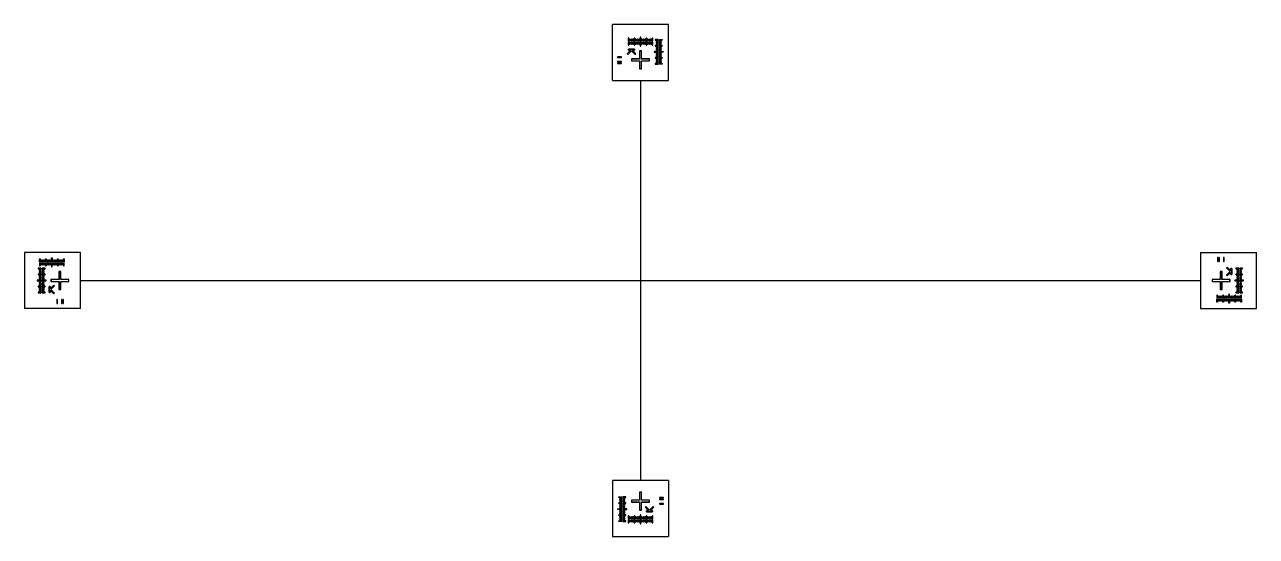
# Model space of a CAD drawing. Extents: x -119394 to 128420, y 74496 to 185496.
# Drawn here: x 97620 to 128420, y 140740 to 153540 of the extents above; entities that cross this region are included whole.
import ezdxf

# ---------------------------------------------------------------- set-up
doc = ezdxf.new("R2010")
doc.units = 13
doc.layers.add('CHROME', color=10, linetype='Continuous')
doc.layers.add('CL - Main', color=150, linetype='Continuous')

msp = doc.modelspace()

# ---------------------------------------------------------------- linework, layer by layer
for p, q in [((112714, 153103), (112714, 153028)), ((112726, 153103), (112714, 153103)), ((112726, 153028), (112726, 153103)), ((112744, 153103), (112744, 153053)), ((112756, 153103), (112744, 153103)), ((112756, 153053), (112756, 153103)), ((112774, 153103), (112774, 153053)), ((112786, 153103), (112774, 153103)), ((112786, 153053), (112786, 153103)), ((112804, 153103), (112804, 153053)), ((112816, 153103), (112804, 153103)), ((112816, 153053), (112816, 153103)), ((112834, 153103), (112834, 153053)), ((112846, 153103), (112834, 153103)), ((112846, 153053), (112846, 153103)), ((112864, 153103), (112864, 153028)), ((112876, 153103), (112864, 153103)), ((112876, 153028), (112876, 153103)), ((112894, 153103), (112894, 153053)), ((112906, 153103), (112894, 153103)), ((112906, 153053), (112906, 153103)), ((112924, 153103), (112924, 153053)), ((112936, 153103), (112924, 153103)), ((112936, 153053), (112936, 153103)), ((112954, 153103), (112954, 153053)), ((112966, 153103), (112954, 153103)), ((112966, 153053), (112966, 153103)), ((112984, 153103), (112984, 153053)), ((112996, 153103), (112984, 153103)), ((112996, 153053), (112996, 153103)), ((113014, 153103), (113014, 153003)), ((113026, 153103), (113014, 153103)), ((113026, 153003), (113026, 153103)), ((113044, 153103), (113044, 153053)), ((113056, 153103), (113044, 153103)), ((113056, 153053), (113056, 153103)), ((113074, 153103), (113074, 153053)), ((113086, 153103), (113074, 153103)), ((113086, 153053), (113086, 153103)), ((113104, 153103), (113104, 153053)), ((113116, 153103), (113104, 153103)), ((113116, 153053), (113116, 153103)), ((113134, 153103), (113134, 153053)), ((113146, 153103), (113134, 153103)), ((113146, 153053), (113146, 153103)), ((113164, 153103), (113164, 153028)), ((113176, 153103), (113164, 153103)), ((113176, 153028), (113176, 153103)), ((113194, 153103), (113194, 153053)), ((113206, 153103), (113194, 153103)), ((113206, 153053), (113206, 153103)), ((113224, 153103), (113224, 153053)), ((113236, 153103), (113224, 153103)), ((113236, 153053), (113236, 153103)), ((113254, 153103), (113254, 153053)), ((113266, 153103), (113254, 153103)), ((113266, 153053), (113266, 153103)), ((113284, 153103), (113284, 153053)), ((113296, 153103), (113284, 153103)), ((113296, 153053), (113296, 153103)), ((113314, 153103), (113314, 153028)), ((113326, 153103), (113314, 153103)), ((113326, 153028), (113326, 153103)), ((113485, 153167), (113560, 153167)), ((113485, 153155), (113485, 153167)), ((113560, 153155), (113485, 153155)), ((113485, 153137), (113535, 153137)), ((113485, 153125), (113485, 153137)), ((113535, 153125), (113485, 153125)), ((113485, 153107), (113535, 153107)), ((113485, 153095), (113485, 153107)), ((113535, 153095), (113485, 153095)), ((113485, 153077), (113535, 153077)), ((113485, 153065), (113485, 153077)), ((113535, 153137), (113535, 153125)), ((113535, 153107), (113535, 153095)), ((113535, 153077), (113535, 153065)), ((113560, 153167), (113560, 153155)), ((112773, 152898), (112688, 152813)), ((112688, 152813), (112706, 152794)), ((112795, 152883), (112706, 152794)), ((112714, 153028), (112726, 153028)), ((112717, 152924), (112717, 152898)), ((112873, 152924), (112717, 152924)), ((112717, 152898), (112773, 152898)), ((112744, 153053), (112756, 153053)), ((112774, 153053), (112786, 153053)), ((112795, 152883), (112883, 152794)), ((112804, 153053), (112816, 153053)), ((112816, 152898), (112873, 152898)), ((112816, 152898), (112901, 152813)), ((112834, 153053), (112846, 153053)), ((112864, 153028), (112876, 153028)), ((112873, 152898), (112873, 152924)), ((112901, 152813), (112883, 152794)), ((112894, 153053), (112906, 153053)), ((112924, 153053), (112936, 153053)), ((112954, 153053), (112966, 153053)), ((112984, 153053), (112996, 153053)), ((112995, 152883), (112995, 152683)), ((113045, 152883), (112995, 152883)), ((113014, 153003), (113026, 153003)), ((113044, 153053), (113056, 153053)), ((113045, 152683), (113045, 152883)), ((113074, 153053), (113086, 153053)), ((113104, 153053), (113116, 153053)), ((113134, 153053), (113146, 153053)), ((113164, 153028), (113176, 153028)), ((113194, 153053), (113206, 153053)), ((113224, 153053), (113236, 153053)), ((113254, 153053), (113266, 153053)), ((113284, 153053), (113296, 153053)), ((113314, 153028), (113326, 153028)), ((113535, 153065), (113485, 153065)), ((113485, 153047), (113535, 153047)), ((113485, 153035), (113485, 153047)), ((113535, 153035), (113485, 153035)), ((113485, 153017), (113560, 153017)), ((113485, 153005), (113485, 153017)), ((113560, 153005), (113485, 153005)), ((113485, 152987), (113535, 152987)), ((113485, 152975), (113485, 152987)), ((113535, 152975), (113485, 152975)), ((113485, 152957), (113535, 152957)), ((113485, 152945), (113485, 152957)), ((113535, 152945), (113485, 152945)), ((113485, 152927), (113535, 152927)), ((113485, 152915), (113485, 152927)), ((113535, 152915), (113485, 152915)), ((113485, 152897), (113535, 152897)), ((113485, 152885), (113485, 152897)), ((113535, 152885), (113485, 152885)), ((113485, 152867), (113585, 152867)), ((113485, 152855), (113485, 152867)), ((113585, 152855), (113485, 152855)), ((113485, 152837), (113535, 152837)), ((113485, 152825), (113485, 152837)), ((113535, 152825), (113485, 152825)), ((113485, 152807), (113535, 152807)), ((113485, 152795), (113485, 152807)), ((113535, 152795), (113485, 152795)), ((113485, 152777), (113535, 152777)), ((113485, 152765), (113485, 152777)), ((113535, 153047), (113535, 153035)), ((113535, 152987), (113535, 152975)), ((113535, 152957), (113535, 152945)), ((113535, 152927), (113535, 152915)), ((113535, 152897), (113535, 152885)), ((113535, 152837), (113535, 152825)), ((113535, 152807), (113535, 152795)), ((113535, 152777), (113535, 152765)), ((113560, 153017), (113560, 153005)), ((113585, 152867), (113585, 152855)), ((112545, 152733), (112445, 152733)), ((112445, 152733), (112445, 152721)), ((112445, 152721), (112545, 152721)), ((112545, 152721), (112545, 152733)), ((112995, 152683), (112795, 152683)), ((112795, 152683), (112795, 152633)), ((112795, 152633), (112995, 152633)), ((112995, 152633), (112995, 152433)), ((113245, 152683), (113045, 152683)), ((113045, 152433), (113045, 152633)), ((113045, 152633), (113245, 152633)), ((113245, 152633), (113245, 152683)), ((113535, 152765), (113485, 152765)), ((113485, 152747), (113535, 152747)), ((113485, 152735), (113485, 152747)), ((113535, 152735), (113485, 152735)), ((113485, 152717), (113560, 152717)), ((113485, 152705), (113485, 152717)), ((113560, 152705), (113485, 152705)), ((113485, 152687), (113535, 152687)), ((113485, 152675), (113485, 152687)), ((113535, 152675), (113485, 152675)), ((113485, 152657), (113535, 152657)), ((113485, 152645), (113485, 152657)), ((113535, 152645), (113485, 152645)), ((113485, 152627), (113535, 152627)), ((113485, 152615), (113485, 152627)), ((113535, 152615), (113485, 152615)), ((113485, 152597), (113535, 152597)), ((113485, 152585), (113485, 152597)), ((113535, 152585), (113485, 152585)), ((113485, 152567), (113560, 152567)), ((113485, 152555), (113485, 152567)), ((113560, 152555), (113485, 152555)), ((113535, 152747), (113535, 152735)), ((113535, 152687), (113535, 152675)), ((113535, 152657), (113535, 152645)), ((113535, 152627), (113535, 152615)), ((113535, 152597), (113535, 152585)), ((113560, 152717), (113560, 152705)), ((113560, 152567), (113560, 152555)), ((112995, 152433), (113045, 152433)), ((113020, 152140), (113020, 142140)), ((97993, 147605), (97993, 147680)), ((97993, 147680), (98005, 147680)), ((98005, 147605), (97993, 147605)), ((98005, 147680), (98005, 147605)), ((98023, 147605), (98023, 147655)), ((98023, 147655), (98035, 147655)), ((98035, 147605), (98023, 147605)), ((98035, 147655), (98035, 147605)), ((98053, 147605), (98053, 147655)), ((98053, 147655), (98065, 147655)), ((98065, 147605), (98053, 147605)), ((98065, 147655), (98065, 147605)), ((98083, 147605), (98083, 147655)), ((98083, 147655), (98095, 147655)), ((98095, 147605), (98083, 147605)), ((98095, 147655), (98095, 147605)), ((98113, 147605), (98113, 147655)), ((98113, 147655), (98125, 147655)), ((98125, 147605), (98113, 147605)), ((98125, 147655), (98125, 147605)), ((98143, 147605), (98143, 147680)), ((98143, 147680), (98155, 147680)), ((98155, 147605), (98143, 147605)), ((98155, 147680), (98155, 147605)), ((98173, 147605), (98173, 147655)), ((98173, 147655), (98185, 147655)), ((98185, 147605), (98173, 147605)), ((98185, 147655), (98185, 147605)), ((98203, 147605), (98203, 147655)), ((98203, 147655), (98215, 147655)), ((98215, 147605), (98203, 147605)), ((98215, 147655), (98215, 147605)), ((98233, 147605), (98233, 147655)), ((98233, 147655), (98245, 147655)), ((98245, 147605), (98233, 147605)), ((98245, 147655), (98245, 147605)), ((98263, 147605), (98263, 147655)), ((98263, 147655), (98275, 147655)), ((98275, 147605), (98263, 147605)), ((98275, 147655), (98275, 147605)), ((98293, 147605), (98293, 147705)), ((98293, 147705), (98305, 147705)), ((98305, 147605), (98293, 147605)), ((98305, 147705), (98305, 147605)), ((98323, 147605), (98323, 147655)), ((98323, 147655), (98335, 147655)), ((98335, 147605), (98323, 147605)), ((98335, 147655), (98335, 147605)), ((98353, 147605), (98353, 147655)), ((98353, 147655), (98365, 147655)), ((98365, 147605), (98353, 147605)), ((98365, 147655), (98365, 147605)), ((98383, 147605), (98383, 147655)), ((98383, 147655), (98395, 147655)), ((98395, 147605), (98383, 147605)), ((98395, 147655), (98395, 147605)), ((98413, 147605), (98413, 147655)), ((98413, 147655), (98425, 147655)), ((98425, 147605), (98413, 147605)), ((98425, 147655), (98425, 147605)), ((98443, 147605), (98443, 147680)), ((98443, 147680), (98455, 147680)), ((98455, 147605), (98443, 147605)), ((98455, 147680), (98455, 147605)), ((98473, 147605), (98473, 147655)), ((98473, 147655), (98485, 147655)), ((98485, 147605), (98473, 147605)), ((98485, 147655), (98485, 147605)), ((98503, 147605), (98503, 147655)), ((98503, 147655), (98515, 147655)), ((98515, 147605), (98503, 147605)), ((98515, 147655), (98515, 147605)), ((98533, 147605), (98533, 147655)), ((98533, 147655), (98545, 147655)), ((98545, 147605), (98533, 147605)), ((98545, 147655), (98545, 147605)), ((98563, 147605), (98563, 147655)), ((98563, 147655), (98575, 147655)), ((98575, 147605), (98563, 147605)), ((98575, 147655), (98575, 147605)), ((98593, 147605), (98593, 147680)), ((98593, 147680), (98605, 147680)), ((98605, 147605), (98593, 147605)), ((98605, 147680), (98605, 147605)), ((127600, 147715), (127600, 147615)), ((127612, 147715), (127600, 147715)), ((127600, 147615), (127612, 147615)), ((127612, 147615), (127612, 147715)), ((98132, 147446), (98057, 147446)), ((98057, 147446), (98057, 147434)), ((98057, 147434), (98132, 147434)), ((98107, 147416), (98057, 147416)), ((98057, 147416), (98057, 147404)), ((98057, 147404), (98107, 147404)), ((98107, 147386), (98057, 147386)), ((98057, 147386), (98057, 147374)), ((98057, 147374), (98107, 147374)), ((98107, 147356), (98057, 147356)), ((98057, 147356), (98057, 147344)), ((98057, 147344), (98107, 147344)), ((98107, 147326), (98057, 147326)), ((98057, 147326), (98057, 147314)), ((98057, 147314), (98107, 147314)), ((98132, 147296), (98057, 147296)), ((98057, 147296), (98057, 147284)), ((98057, 147284), (98132, 147284)), ((98107, 147266), (98057, 147266)), ((98057, 147266), (98057, 147254)), ((98057, 147254), (98107, 147254)), ((98107, 147236), (98057, 147236)), ((98057, 147236), (98057, 147224)), ((98057, 147224), (98107, 147224)), ((98107, 147404), (98107, 147416)), ((98107, 147374), (98107, 147386)), ((98107, 147344), (98107, 147356)), ((98107, 147314), (98107, 147326)), ((98107, 147254), (98107, 147266)), ((98107, 147224), (98107, 147236)), ((98132, 147434), (98132, 147446)), ((98132, 147284), (98132, 147296)), ((98527, 147365), (98477, 147365)), ((98477, 147365), (98477, 147165)), ((98527, 147165), (98527, 147365)), ((127562, 147365), (127512, 147365)), ((127512, 147365), (127512, 147165)), ((127562, 147165), (127562, 147365)), ((127692, 147472), (127674, 147454)), ((127762, 147365), (127674, 147454)), ((127762, 147365), (127674, 147277)), ((127692, 147258), (127674, 147277)), ((127777, 147387), (127692, 147472)), ((127777, 147344), (127692, 147258)), ((127803, 147443), (127777, 147443)), ((127777, 147443), (127777, 147387)), ((127777, 147344), (127777, 147287)), ((127777, 147287), (127803, 147287)), ((127803, 147287), (127803, 147443)), ((127982, 147446), (127907, 147446)), ((127907, 147446), (127907, 147434)), ((127907, 147434), (127982, 147434)), ((127982, 147296), (127907, 147296)), ((127907, 147296), (127907, 147284)), ((127907, 147284), (127982, 147284)), ((127982, 147416), (127932, 147416)), ((127932, 147416), (127932, 147404)), ((127932, 147404), (127982, 147404)), ((127982, 147386), (127932, 147386)), ((127932, 147386), (127932, 147374)), ((127932, 147374), (127982, 147374)), ((127982, 147356), (127932, 147356)), ((127932, 147356), (127932, 147344)), ((127932, 147344), (127982, 147344)), ((127982, 147326), (127932, 147326)), ((127932, 147326), (127932, 147314)), ((127932, 147314), (127982, 147314)), ((127982, 147266), (127932, 147266)), ((127932, 147266), (127932, 147254)), ((127932, 147254), (127982, 147254)), ((127982, 147236), (127932, 147236)), ((127932, 147236), (127932, 147224)), ((127932, 147224), (127982, 147224)), ((127982, 147434), (127982, 147446)), ((127982, 147404), (127982, 147416)), ((127982, 147374), (127982, 147386)), ((127982, 147344), (127982, 147356)), ((127982, 147314), (127982, 147326)), ((127982, 147284), (127982, 147296)), ((127982, 147254), (127982, 147266)), ((127982, 147224), (127982, 147236)), ((98107, 147206), (98057, 147206)), ((98057, 147206), (98057, 147194)), ((98057, 147194), (98107, 147194)), ((98107, 147176), (98057, 147176)), ((98057, 147176), (98057, 147164)), ((98057, 147164), (98107, 147164)), ((98157, 147146), (98057, 147146)), ((98057, 147146), (98057, 147134)), ((98057, 147134), (98157, 147134)), ((98107, 147116), (98057, 147116)), ((98057, 147116), (98057, 147104)), ((98057, 147104), (98107, 147104)), ((98107, 147086), (98057, 147086)), ((98057, 147086), (98057, 147074)), ((98057, 147074), (98107, 147074)), ((98107, 147056), (98057, 147056)), ((98057, 147056), (98057, 147044)), ((98057, 147044), (98107, 147044)), ((98107, 147026), (98057, 147026)), ((98057, 147026), (98057, 147014)), ((98057, 147014), (98107, 147014)), ((98132, 146996), (98057, 146996)), ((98057, 146996), (98057, 146984)), ((98057, 146984), (98132, 146984)), ((98107, 146966), (98057, 146966)), ((98057, 146966), (98057, 146954)), ((98057, 146954), (98107, 146954)), ((98107, 146936), (98057, 146936)), ((98057, 146936), (98057, 146924)), ((98057, 146924), (98107, 146924)), ((98107, 147194), (98107, 147206)), ((98107, 147164), (98107, 147176)), ((98107, 147104), (98107, 147116)), ((98107, 147074), (98107, 147086)), ((98107, 147044), (98107, 147056)), ((98107, 147014), (98107, 147026)), ((98107, 146954), (98107, 146966)), ((98107, 146924), (98107, 146936)), ((98132, 146984), (98132, 146996)), ((98157, 147134), (98157, 147146)), ((98262, 146993), (98236, 146993)), ((98236, 146993), (98236, 146837)), ((98262, 146937), (98347, 147022)), ((98262, 146937), (98262, 146993)), ((98477, 147165), (98277, 147165)), ((98277, 147165), (98277, 147115)), ((98277, 147115), (98477, 147115)), ((98277, 146915), (98366, 147004)), ((98347, 147022), (98366, 147004)), ((98477, 147115), (98477, 146915)), ((98727, 147165), (98527, 147165)), ((98527, 146915), (98527, 147115)), ((98527, 147115), (98727, 147115)), ((98727, 147115), (98727, 147165)), ((99020, 147140), (127020, 147140)), ((127512, 147165), (127312, 147165)), ((127312, 147165), (127312, 147115)), ((127312, 147115), (127512, 147115)), ((127512, 147115), (127512, 146915)), ((127762, 147165), (127562, 147165)), ((127562, 146915), (127562, 147115)), ((127562, 147115), (127762, 147115)), ((127762, 147115), (127762, 147165)), ((127982, 147146), (127882, 147146)), ((127882, 147146), (127882, 147134)), ((127882, 147134), (127982, 147134)), ((127982, 146996), (127907, 146996)), ((127907, 146996), (127907, 146984)), ((127907, 146984), (127982, 146984)), ((127982, 147206), (127932, 147206)), ((127932, 147206), (127932, 147194)), ((127932, 147194), (127982, 147194)), ((127982, 147176), (127932, 147176)), ((127932, 147176), (127932, 147164)), ((127932, 147164), (127982, 147164)), ((127982, 147116), (127932, 147116)), ((127932, 147116), (127932, 147104)), ((127932, 147104), (127982, 147104)), ((127982, 147086), (127932, 147086)), ((127932, 147086), (127932, 147074)), ((127932, 147074), (127982, 147074)), ((127982, 147056), (127932, 147056)), ((127932, 147056), (127932, 147044)), ((127932, 147044), (127982, 147044)), ((127982, 147026), (127932, 147026)), ((127932, 147026), (127932, 147014)), ((127932, 147014), (127982, 147014)), ((127982, 146966), (127932, 146966)), ((127932, 146966), (127932, 146954)), ((127932, 146954), (127982, 146954)), ((127982, 146936), (127932, 146936)), ((127932, 146936), (127932, 146924)), ((127932, 146924), (127982, 146924)), ((127982, 147194), (127982, 147206)), ((127982, 147164), (127982, 147176)), ((127982, 147134), (127982, 147146)), ((127982, 147104), (127982, 147116)), ((127982, 147074), (127982, 147086)), ((127982, 147044), (127982, 147056)), ((127982, 147014), (127982, 147026)), ((127982, 146984), (127982, 146996)), ((127982, 146954), (127982, 146966)), ((127982, 146924), (127982, 146936)), ((98107, 146906), (98057, 146906)), ((98057, 146906), (98057, 146894)), ((98057, 146894), (98107, 146894)), ((98107, 146876), (98057, 146876)), ((98057, 146876), (98057, 146864)), ((98057, 146864), (98107, 146864)), ((98132, 146846), (98057, 146846)), ((98057, 146846), (98057, 146834)), ((98057, 146834), (98132, 146834)), ((98107, 146894), (98107, 146906)), ((98107, 146864), (98107, 146876)), ((98132, 146834), (98132, 146846)), ((98236, 146837), (98262, 146837)), ((98262, 146837), (98262, 146894)), ((98262, 146894), (98347, 146808)), ((98277, 146915), (98366, 146827)), ((98347, 146808), (98366, 146827)), ((98427, 146665), (98427, 146565)), ((98439, 146665), (98427, 146665)), ((98439, 146565), (98439, 146665)), ((98477, 146915), (98527, 146915)), ((127434, 146600), (127434, 146675)), ((127434, 146675), (127446, 146675)), ((127446, 146675), (127446, 146600)), ((127464, 146625), (127464, 146675)), ((127464, 146675), (127476, 146675)), ((127476, 146625), (127464, 146625)), ((127476, 146675), (127476, 146625)), ((127494, 146625), (127494, 146675)), ((127494, 146675), (127506, 146675)), ((127506, 146625), (127494, 146625)), ((127506, 146675), (127506, 146625)), ((127512, 146915), (127562, 146915)), ((127524, 146625), (127524, 146675)), ((127524, 146675), (127536, 146675)), ((127536, 146625), (127524, 146625)), ((127536, 146675), (127536, 146625)), ((127554, 146625), (127554, 146675)), ((127554, 146675), (127566, 146675)), ((127566, 146625), (127554, 146625)), ((127566, 146675), (127566, 146625)), ((127584, 146600), (127584, 146675)), ((127584, 146675), (127596, 146675)), ((127596, 146675), (127596, 146600)), ((127614, 146625), (127614, 146675)), ((127614, 146675), (127626, 146675)), ((127626, 146625), (127614, 146625)), ((127626, 146675), (127626, 146625)), ((127644, 146625), (127644, 146675)), ((127644, 146675), (127656, 146675)), ((127656, 146625), (127644, 146625)), ((127656, 146675), (127656, 146625)), ((127674, 146625), (127674, 146675)), ((127674, 146675), (127686, 146675)), ((127686, 146625), (127674, 146625)), ((127686, 146675), (127686, 146625)), ((127704, 146625), (127704, 146675)), ((127704, 146675), (127716, 146675)), ((127716, 146625), (127704, 146625)), ((127716, 146675), (127716, 146625)), ((127734, 146575), (127734, 146675)), ((127734, 146675), (127746, 146675)), ((127746, 146675), (127746, 146575)), ((127764, 146625), (127764, 146675)), ((127764, 146675), (127776, 146675)), ((127776, 146625), (127764, 146625)), ((127776, 146675), (127776, 146625)), ((127794, 146625), (127794, 146675)), ((127794, 146675), (127806, 146675)), ((127806, 146625), (127794, 146625)), ((127806, 146675), (127806, 146625)), ((127824, 146625), (127824, 146675)), ((127824, 146675), (127836, 146675)), ((127836, 146625), (127824, 146625)), ((127836, 146675), (127836, 146625)), ((127854, 146625), (127854, 146675)), ((127854, 146675), (127866, 146675)), ((127866, 146625), (127854, 146625)), ((127866, 146675), (127866, 146625)), ((127884, 146600), (127884, 146675)), ((127884, 146675), (127896, 146675)), ((127896, 146675), (127896, 146600)), ((127982, 146846), (127907, 146846)), ((127907, 146846), (127907, 146834)), ((127907, 146834), (127982, 146834)), ((127914, 146625), (127914, 146675)), ((127914, 146675), (127926, 146675)), ((127926, 146625), (127914, 146625)), ((127926, 146675), (127926, 146625)), ((127982, 146906), (127932, 146906)), ((127932, 146906), (127932, 146894)), ((127932, 146894), (127982, 146894)), ((127982, 146876), (127932, 146876)), ((127932, 146876), (127932, 146864)), ((127932, 146864), (127982, 146864)), ((127944, 146625), (127944, 146675)), ((127944, 146675), (127956, 146675)), ((127956, 146625), (127944, 146625)), ((127956, 146675), (127956, 146625)), ((127974, 146625), (127974, 146675)), ((127974, 146675), (127986, 146675)), ((127986, 146625), (127974, 146625)), ((127982, 146894), (127982, 146906)), ((127982, 146864), (127982, 146876)), ((127982, 146834), (127982, 146846)), ((127986, 146675), (127986, 146625)), ((128004, 146625), (128004, 146675)), ((128004, 146675), (128016, 146675)), ((128016, 146625), (128004, 146625)), ((128016, 146675), (128016, 146625)), ((128034, 146600), (128034, 146675)), ((128034, 146675), (128046, 146675)), ((128046, 146675), (128046, 146600)), ((98427, 146565), (98439, 146565)), ((127446, 146600), (127434, 146600)), ((127596, 146600), (127584, 146600)), ((127746, 146575), (127734, 146575)), ((127896, 146600), (127884, 146600)), ((128046, 146600), (128034, 146600)), ((112480, 141714), (112480, 141726)), ((112480, 141726), (112555, 141726)), ((112555, 141714), (112480, 141714)), ((112505, 141684), (112505, 141696)), ((112505, 141696), (112555, 141696)), ((112555, 141684), (112505, 141684)), ((112555, 141726), (112555, 141714)), ((112555, 141696), (112555, 141684)), ((113045, 141848), (112995, 141848)), ((112995, 141848), (112995, 141648)), ((113045, 141648), (113045, 141848)), ((112455, 141414), (112455, 141426)), ((112455, 141426), (112555, 141426)), ((112555, 141414), (112455, 141414)), ((112480, 141564), (112480, 141576)), ((112480, 141576), (112555, 141576)), ((112555, 141564), (112480, 141564)), ((112505, 141654), (112505, 141666)), ((112505, 141666), (112555, 141666)), ((112555, 141654), (112505, 141654)), ((112505, 141624), (112505, 141636)), ((112505, 141636), (112555, 141636)), ((112555, 141624), (112505, 141624)), ((112505, 141594), (112505, 141606)), ((112505, 141606), (112555, 141606)), ((112555, 141594), (112505, 141594)), ((112505, 141534), (112505, 141546)), ((112505, 141546), (112555, 141546)), ((112555, 141534), (112505, 141534)), ((112505, 141504), (112505, 141516)), ((112505, 141516), (112555, 141516)), ((112555, 141504), (112505, 141504)), ((112505, 141474), (112505, 141486)), ((112505, 141486), (112555, 141486)), ((112555, 141474), (112505, 141474)), ((112505, 141444), (112505, 141456)), ((112505, 141456), (112555, 141456)), ((112555, 141444), (112505, 141444)), ((112505, 141384), (112505, 141396)), ((112505, 141396), (112555, 141396)), ((112555, 141384), (112505, 141384)), ((112555, 141666), (112555, 141654)), ((112555, 141636), (112555, 141624)), ((112555, 141606), (112555, 141594)), ((112555, 141576), (112555, 141564)), ((112555, 141546), (112555, 141534)), ((112555, 141516), (112555, 141504)), ((112555, 141486), (112555, 141474)), ((112555, 141456), (112555, 141444)), ((112555, 141426), (112555, 141414)), ((112555, 141396), (112555, 141384)), ((112995, 141648), (112795, 141648)), ((112795, 141648), (112795, 141598)), ((112795, 141598), (112995, 141598)), ((112995, 141598), (112995, 141398)), ((112995, 141398), (113045, 141398)), ((113245, 141648), (113045, 141648)), ((113045, 141398), (113045, 141598)), ((113045, 141598), (113245, 141598)), ((113138, 141468), (113156, 141486)), ((113223, 141382), (113138, 141468)), ((113245, 141398), (113156, 141486)), ((113223, 141382), (113167, 141382)), ((113167, 141382), (113167, 141356)), ((113245, 141598), (113245, 141648)), ((113245, 141398), (113333, 141486)), ((113266, 141382), (113351, 141468)), ((113323, 141382), (113266, 141382)), ((113323, 141356), (113323, 141382)), ((113351, 141468), (113333, 141486)), ((113495, 141560), (113495, 141548)), ((113595, 141560), (113495, 141560)), ((113495, 141548), (113595, 141548)), ((113595, 141548), (113595, 141560)), ((112480, 141264), (112480, 141276)), ((112480, 141276), (112555, 141276)), ((112555, 141264), (112480, 141264)), ((112480, 141114), (112480, 141126)), ((112480, 141126), (112555, 141126)), ((112555, 141114), (112480, 141114)), ((112505, 141354), (112505, 141366)), ((112505, 141366), (112555, 141366)), ((112555, 141354), (112505, 141354)), ((112505, 141324), (112505, 141336)), ((112505, 141336), (112555, 141336)), ((112555, 141324), (112505, 141324)), ((112505, 141294), (112505, 141306)), ((112505, 141306), (112555, 141306)), ((112555, 141294), (112505, 141294)), ((112505, 141234), (112505, 141246)), ((112505, 141246), (112555, 141246)), ((112555, 141234), (112505, 141234)), ((112505, 141204), (112505, 141216)), ((112505, 141216), (112555, 141216)), ((112555, 141204), (112505, 141204)), ((112505, 141174), (112505, 141186)), ((112505, 141186), (112555, 141186)), ((112555, 141174), (112505, 141174)), ((112505, 141144), (112505, 141156)), ((112505, 141156), (112555, 141156)), ((112555, 141144), (112505, 141144)), ((112555, 141366), (112555, 141354)), ((112555, 141336), (112555, 141324)), ((112555, 141306), (112555, 141294)), ((112555, 141276), (112555, 141264)), ((112555, 141246), (112555, 141234)), ((112555, 141216), (112555, 141204)), ((112555, 141186), (112555, 141174)), ((112555, 141156), (112555, 141144)), ((112555, 141126), (112555, 141114)), ((112726, 141253), (112714, 141253)), ((112714, 141253), (112714, 141178)), ((112714, 141178), (112726, 141178)), ((112726, 141178), (112726, 141253)), ((112756, 141228), (112744, 141228)), ((112744, 141228), (112744, 141178)), ((112744, 141178), (112756, 141178)), ((112756, 141178), (112756, 141228)), ((112786, 141228), (112774, 141228)), ((112774, 141228), (112774, 141178)), ((112774, 141178), (112786, 141178)), ((112786, 141178), (112786, 141228)), ((112816, 141228), (112804, 141228)), ((112804, 141228), (112804, 141178)), ((112804, 141178), (112816, 141178)), ((112816, 141178), (112816, 141228)), ((112846, 141228), (112834, 141228)), ((112834, 141228), (112834, 141178)), ((112834, 141178), (112846, 141178)), ((112846, 141178), (112846, 141228)), ((112876, 141253), (112864, 141253)), ((112864, 141253), (112864, 141178)), ((112864, 141178), (112876, 141178)), ((112876, 141178), (112876, 141253)), ((112906, 141228), (112894, 141228)), ((112894, 141228), (112894, 141178)), ((112894, 141178), (112906, 141178)), ((112906, 141178), (112906, 141228)), ((112936, 141228), (112924, 141228)), ((112924, 141228), (112924, 141178)), ((112924, 141178), (112936, 141178)), ((112936, 141178), (112936, 141228)), ((112966, 141228), (112954, 141228)), ((112954, 141228), (112954, 141178)), ((112954, 141178), (112966, 141178)), ((112966, 141178), (112966, 141228)), ((112996, 141228), (112984, 141228)), ((112984, 141228), (112984, 141178)), ((112984, 141178), (112996, 141178)), ((112996, 141178), (112996, 141228)), ((113026, 141278), (113014, 141278)), ((113014, 141278), (113014, 141178)), ((113014, 141178), (113026, 141178)), ((113026, 141178), (113026, 141278)), ((113056, 141228), (113044, 141228)), ((113044, 141228), (113044, 141178)), ((113044, 141178), (113056, 141178)), ((113056, 141178), (113056, 141228)), ((113086, 141228), (113074, 141228)), ((113074, 141228), (113074, 141178)), ((113074, 141178), (113086, 141178)), ((113086, 141178), (113086, 141228)), ((113116, 141228), (113104, 141228)), ((113104, 141228), (113104, 141178)), ((113104, 141178), (113116, 141178)), ((113116, 141178), (113116, 141228)), ((113146, 141228), (113134, 141228)), ((113134, 141228), (113134, 141178)), ((113134, 141178), (113146, 141178)), ((113146, 141178), (113146, 141228)), ((113176, 141253), (113164, 141253)), ((113164, 141253), (113164, 141178)), ((113164, 141178), (113176, 141178)), ((113167, 141356), (113323, 141356)), ((113176, 141178), (113176, 141253)), ((113206, 141228), (113194, 141228)), ((113194, 141228), (113194, 141178)), ((113194, 141178), (113206, 141178)), ((113206, 141178), (113206, 141228)), ((113236, 141228), (113224, 141228)), ((113224, 141228), (113224, 141178)), ((113224, 141178), (113236, 141178)), ((113236, 141178), (113236, 141228)), ((113266, 141228), (113254, 141228)), ((113254, 141228), (113254, 141178)), ((113254, 141178), (113266, 141178)), ((113266, 141178), (113266, 141228)), ((113296, 141228), (113284, 141228)), ((113284, 141228), (113284, 141178)), ((113284, 141178), (113296, 141178)), ((113296, 141178), (113296, 141228)), ((113326, 141253), (113314, 141253)), ((113314, 141253), (113314, 141178)), ((113314, 141178), (113326, 141178)), ((113326, 141178), (113326, 141253))]:
    msp.add_line(p, q)
at = {"layer": 'CHROME'}
for p, q in [((112726, 153198), (112714, 153198)), ((112714, 153198), (112714, 153123)), ((112714, 153123), (112726, 153123)), ((112726, 153123), (112726, 153198)), ((112756, 153173), (112744, 153173)), ((112744, 153173), (112744, 153123)), ((112744, 153123), (112756, 153123)), ((112756, 153123), (112756, 153173)), ((112786, 153173), (112774, 153173)), ((112774, 153173), (112774, 153123)), ((112774, 153123), (112786, 153123)), ((112786, 153123), (112786, 153173)), ((112816, 153173), (112804, 153173)), ((112804, 153173), (112804, 153123)), ((112804, 153123), (112816, 153123)), ((112816, 153123), (112816, 153173)), ((112846, 153173), (112834, 153173)), ((112834, 153173), (112834, 153123)), ((112834, 153123), (112846, 153123)), ((112846, 153123), (112846, 153173)), ((112876, 153198), (112864, 153198)), ((112864, 153198), (112864, 153123)), ((112864, 153123), (112876, 153123)), ((112876, 153123), (112876, 153198)), ((112906, 153173), (112894, 153173)), ((112894, 153173), (112894, 153123)), ((112894, 153123), (112906, 153123)), ((112906, 153123), (112906, 153173)), ((112936, 153173), (112924, 153173)), ((112924, 153173), (112924, 153123)), ((112924, 153123), (112936, 153123)), ((112936, 153123), (112936, 153173)), ((112966, 153173), (112954, 153173)), ((112954, 153173), (112954, 153123)), ((112954, 153123), (112966, 153123)), ((112966, 153123), (112966, 153173)), ((112996, 153173), (112984, 153173)), ((112984, 153173), (112984, 153123)), ((112984, 153123), (112996, 153123)), ((112996, 153123), (112996, 153173)), ((113026, 153223), (113014, 153223)), ((113014, 153223), (113014, 153123)), ((113014, 153123), (113026, 153123)), ((113026, 153123), (113026, 153223)), ((113056, 153173), (113044, 153173)), ((113044, 153173), (113044, 153123)), ((113044, 153123), (113056, 153123)), ((113056, 153123), (113056, 153173)), ((113086, 153173), (113074, 153173)), ((113074, 153173), (113074, 153123)), ((113074, 153123), (113086, 153123)), ((113086, 153123), (113086, 153173)), ((113116, 153173), (113104, 153173)), ((113104, 153173), (113104, 153123)), ((113104, 153123), (113116, 153123)), ((113116, 153123), (113116, 153173)), ((113146, 153173), (113134, 153173)), ((113134, 153173), (113134, 153123)), ((113134, 153123), (113146, 153123)), ((113146, 153123), (113146, 153173)), ((113176, 153198), (113164, 153198)), ((113164, 153198), (113164, 153123)), ((113164, 153123), (113176, 153123)), ((113176, 153123), (113176, 153198)), ((113206, 153173), (113194, 153173)), ((113194, 153173), (113194, 153123)), ((113194, 153123), (113206, 153123)), ((113206, 153123), (113206, 153173)), ((113236, 153173), (113224, 153173)), ((113224, 153173), (113224, 153123)), ((113224, 153123), (113236, 153123)), ((113236, 153123), (113236, 153173)), ((113266, 153173), (113254, 153173)), ((113254, 153173), (113254, 153123)), ((113254, 153123), (113266, 153123)), ((113266, 153123), (113266, 153173)), ((113296, 153173), (113284, 153173)), ((113284, 153173), (113284, 153123)), ((113284, 153123), (113296, 153123)), ((113296, 153123), (113296, 153173)), ((113326, 153198), (113314, 153198)), ((113314, 153198), (113314, 153123)), ((113314, 153123), (113326, 153123)), ((113326, 153123), (113326, 153198)), ((113465, 153167), (113390, 153167)), ((113390, 153167), (113390, 153155)), ((113390, 153155), (113465, 153155)), ((113465, 153137), (113415, 153137)), ((113415, 153137), (113415, 153125)), ((113415, 153125), (113465, 153125)), ((113465, 153107), (113415, 153107)), ((113415, 153107), (113415, 153095)), ((113415, 153095), (113465, 153095)), ((113465, 153077), (113415, 153077)), ((113415, 153077), (113415, 153065)), ((113465, 153155), (113465, 153167)), ((113465, 153125), (113465, 153137)), ((113465, 153095), (113465, 153107)), ((113465, 153065), (113465, 153077)), ((112688, 152813), (112773, 152898)), ((112706, 152794), (112688, 152813)), ((112795, 152883), (112706, 152794)), ((112717, 152898), (112717, 152924)), ((112717, 152924), (112873, 152924)), ((112773, 152898), (112717, 152898)), ((112883, 152794), (112795, 152883)), ((112873, 152898), (112816, 152898)), ((112816, 152898), (112901, 152813)), ((112873, 152924), (112873, 152898)), ((112901, 152813), (112883, 152794)), ((112998, 152880), (112998, 152680)), ((113042, 152880), (112998, 152880)), ((113042, 152680), (113042, 152880)), ((113465, 152867), (113365, 152867)), ((113365, 152867), (113365, 152855)), ((113365, 152855), (113465, 152855)), ((113465, 153017), (113390, 153017)), ((113390, 153017), (113390, 153005)), ((113390, 153005), (113465, 153005)), ((113415, 153065), (113465, 153065)), ((113465, 153047), (113415, 153047)), ((113415, 153047), (113415, 153035)), ((113415, 153035), (113465, 153035)), ((113465, 152987), (113415, 152987)), ((113415, 152987), (113415, 152975)), ((113415, 152975), (113465, 152975)), ((113465, 152957), (113415, 152957)), ((113415, 152957), (113415, 152945)), ((113415, 152945), (113465, 152945)), ((113465, 152927), (113415, 152927)), ((113415, 152927), (113415, 152915)), ((113415, 152915), (113465, 152915)), ((113465, 152897), (113415, 152897)), ((113415, 152897), (113415, 152885)), ((113415, 152885), (113465, 152885)), ((113465, 152837), (113415, 152837)), ((113415, 152837), (113415, 152825)), ((113415, 152825), (113465, 152825)), ((113465, 152807), (113415, 152807)), ((113415, 152807), (113415, 152795)), ((113415, 152795), (113465, 152795)), ((113465, 152777), (113415, 152777)), ((113415, 152777), (113415, 152765)), ((113465, 153035), (113465, 153047)), ((113465, 153005), (113465, 153017)), ((113465, 152975), (113465, 152987)), ((113465, 152945), (113465, 152957)), ((113465, 152915), (113465, 152927)), ((113465, 152885), (113465, 152897)), ((113465, 152855), (113465, 152867)), ((113465, 152825), (113465, 152837)), ((113465, 152795), (113465, 152807)), ((113465, 152765), (113465, 152777)), ((112545, 152621), (112445, 152621)), ((112445, 152621), (112445, 152609)), ((112445, 152609), (112545, 152609)), ((112545, 152584), (112445, 152584)), ((112445, 152584), (112445, 152572)), ((112445, 152572), (112545, 152572)), ((112545, 152609), (112545, 152621)), ((112545, 152572), (112545, 152584)), ((112998, 152680), (112798, 152680)), ((112798, 152680), (112798, 152636)), ((112798, 152636), (112998, 152636)), ((112998, 152636), (112998, 152436)), ((113242, 152680), (113042, 152680)), ((113042, 152436), (113042, 152636)), ((113042, 152636), (113242, 152636)), ((113242, 152636), (113242, 152680)), ((113465, 152717), (113390, 152717)), ((113390, 152717), (113390, 152705)), ((113390, 152705), (113465, 152705)), ((113465, 152567), (113390, 152567)), ((113390, 152567), (113390, 152555)), ((113390, 152555), (113465, 152555)), ((113415, 152765), (113465, 152765)), ((113465, 152747), (113415, 152747)), ((113415, 152747), (113415, 152735)), ((113415, 152735), (113465, 152735)), ((113465, 152687), (113415, 152687)), ((113415, 152687), (113415, 152675)), ((113415, 152675), (113465, 152675)), ((113465, 152657), (113415, 152657)), ((113415, 152657), (113415, 152645)), ((113415, 152645), (113465, 152645)), ((113465, 152627), (113415, 152627)), ((113415, 152627), (113415, 152615)), ((113415, 152615), (113465, 152615)), ((113465, 152597), (113415, 152597)), ((113415, 152597), (113415, 152585)), ((113415, 152585), (113465, 152585)), ((113465, 152735), (113465, 152747)), ((113465, 152705), (113465, 152717)), ((113465, 152675), (113465, 152687)), ((113465, 152645), (113465, 152657)), ((113465, 152615), (113465, 152627)), ((113465, 152585), (113465, 152597)), ((113465, 152555), (113465, 152567)), ((112998, 152436), (113042, 152436)), ((97993, 147585), (97993, 147510)), ((98005, 147585), (97993, 147585)), ((98005, 147510), (98005, 147585)), ((98023, 147585), (98023, 147535)), ((98035, 147585), (98023, 147585)), ((98023, 147535), (98035, 147535)), ((98035, 147535), (98035, 147585)), ((98053, 147585), (98053, 147535)), ((98065, 147585), (98053, 147585)), ((98053, 147535), (98065, 147535)), ((98065, 147535), (98065, 147585)), ((98083, 147585), (98083, 147535)), ((98095, 147585), (98083, 147585)), ((98083, 147535), (98095, 147535)), ((98095, 147535), (98095, 147585)), ((98113, 147585), (98113, 147535)), ((98125, 147585), (98113, 147585)), ((98113, 147535), (98125, 147535)), ((98125, 147535), (98125, 147585)), ((98143, 147585), (98143, 147510)), ((98155, 147585), (98143, 147585)), ((98155, 147510), (98155, 147585)), ((98173, 147585), (98173, 147535)), ((98185, 147585), (98173, 147585)), ((98173, 147535), (98185, 147535)), ((98185, 147535), (98185, 147585)), ((98203, 147585), (98203, 147535)), ((98215, 147585), (98203, 147585)), ((98203, 147535), (98215, 147535)), ((98215, 147535), (98215, 147585)), ((98233, 147585), (98233, 147535)), ((98245, 147585), (98233, 147585)), ((98233, 147535), (98245, 147535)), ((98245, 147535), (98245, 147585)), ((98263, 147585), (98263, 147535)), ((98275, 147585), (98263, 147585)), ((98263, 147535), (98275, 147535)), ((98275, 147535), (98275, 147585)), ((98293, 147585), (98293, 147485)), ((98305, 147585), (98293, 147585)), ((98305, 147485), (98305, 147585)), ((98323, 147585), (98323, 147535)), ((98335, 147585), (98323, 147585)), ((98323, 147535), (98335, 147535)), ((98335, 147535), (98335, 147585)), ((98353, 147585), (98353, 147535)), ((98365, 147585), (98353, 147585)), ((98353, 147535), (98365, 147535)), ((98365, 147535), (98365, 147585)), ((98383, 147585), (98383, 147535)), ((98395, 147585), (98383, 147585)), ((98383, 147535), (98395, 147535)), ((98395, 147535), (98395, 147585)), ((98413, 147585), (98413, 147535)), ((98425, 147585), (98413, 147585)), ((98413, 147535), (98425, 147535)), ((98425, 147535), (98425, 147585)), ((98443, 147585), (98443, 147510)), ((98455, 147585), (98443, 147585)), ((98455, 147510), (98455, 147585)), ((98473, 147585), (98473, 147535)), ((98485, 147585), (98473, 147585)), ((98473, 147535), (98485, 147535)), ((98485, 147535), (98485, 147585)), ((98503, 147585), (98503, 147535)), ((98515, 147585), (98503, 147585)), ((98503, 147535), (98515, 147535)), ((98515, 147535), (98515, 147585)), ((98533, 147585), (98533, 147535)), ((98545, 147585), (98533, 147585)), ((98533, 147535), (98545, 147535)), ((98545, 147535), (98545, 147585)), ((98563, 147585), (98563, 147535)), ((98575, 147585), (98563, 147585)), ((98563, 147535), (98575, 147535)), ((98575, 147535), (98575, 147585)), ((98593, 147585), (98593, 147510)), ((98605, 147585), (98593, 147585)), ((98605, 147510), (98605, 147585)), ((127463, 147715), (127451, 147715)), ((127451, 147715), (127451, 147615)), ((127451, 147615), (127463, 147615)), ((127463, 147615), (127463, 147715)), ((127500, 147715), (127488, 147715)), ((127488, 147715), (127488, 147615)), ((127488, 147615), (127500, 147615)), ((127500, 147615), (127500, 147715)), ((98037, 147446), (97962, 147446)), ((97962, 147446), (97962, 147434)), ((97962, 147434), (98037, 147434)), ((98037, 147296), (97962, 147296)), ((97962, 147296), (97962, 147284)), ((97962, 147284), (98037, 147284)), ((98037, 147416), (97987, 147416)), ((97987, 147416), (97987, 147404)), ((97987, 147404), (98037, 147404)), ((98037, 147386), (97987, 147386)), ((97987, 147386), (97987, 147374)), ((97987, 147374), (98037, 147374)), ((98037, 147356), (97987, 147356)), ((97987, 147356), (97987, 147344)), ((97987, 147344), (98037, 147344)), ((98037, 147326), (97987, 147326)), ((97987, 147326), (97987, 147314)), ((97987, 147314), (98037, 147314)), ((98037, 147266), (97987, 147266)), ((97987, 147266), (97987, 147254)), ((97987, 147254), (98037, 147254)), ((98037, 147236), (97987, 147236)), ((97987, 147236), (97987, 147224)), ((97987, 147224), (98037, 147224)), ((97993, 147510), (98005, 147510)), ((98037, 147434), (98037, 147446)), ((98037, 147404), (98037, 147416)), ((98037, 147374), (98037, 147386)), ((98037, 147344), (98037, 147356)), ((98037, 147314), (98037, 147326)), ((98037, 147284), (98037, 147296)), ((98037, 147254), (98037, 147266)), ((98037, 147224), (98037, 147236)), ((98143, 147510), (98155, 147510)), ((98293, 147485), (98305, 147485)), ((98443, 147510), (98455, 147510)), ((98524, 147362), (98480, 147362)), ((98480, 147362), (98480, 147162)), ((98524, 147162), (98524, 147362)), ((98593, 147510), (98605, 147510)), ((127559, 147362), (127515, 147362)), ((127515, 147362), (127515, 147162)), ((127559, 147162), (127559, 147362)), ((127674, 147454), (127692, 147472)), ((127762, 147365), (127674, 147454)), ((127674, 147277), (127762, 147365)), ((127692, 147258), (127674, 147277)), ((127692, 147472), (127777, 147387)), ((127777, 147344), (127692, 147258)), ((127777, 147387), (127777, 147443)), ((127777, 147443), (127803, 147443)), ((127777, 147287), (127777, 147344)), ((127803, 147287), (127777, 147287)), ((127803, 147443), (127803, 147287)), ((128077, 147446), (128002, 147446)), ((128002, 147446), (128002, 147434)), ((128002, 147434), (128077, 147434)), ((128052, 147416), (128002, 147416)), ((128002, 147416), (128002, 147404)), ((128002, 147404), (128052, 147404)), ((128052, 147386), (128002, 147386)), ((128002, 147386), (128002, 147374)), ((128002, 147374), (128052, 147374)), ((128052, 147356), (128002, 147356)), ((128002, 147356), (128002, 147344)), ((128002, 147344), (128052, 147344)), ((128052, 147326), (128002, 147326)), ((128002, 147326), (128002, 147314)), ((128002, 147314), (128052, 147314)), ((128077, 147296), (128002, 147296)), ((128002, 147296), (128002, 147284)), ((128002, 147284), (128077, 147284)), ((128052, 147266), (128002, 147266)), ((128002, 147266), (128002, 147254)), ((128002, 147254), (128052, 147254)), ((128052, 147236), (128002, 147236)), ((128002, 147236), (128002, 147224)), ((128002, 147224), (128052, 147224)), ((128052, 147404), (128052, 147416)), ((128052, 147374), (128052, 147386)), ((128052, 147344), (128052, 147356)), ((128052, 147314), (128052, 147326)), ((128052, 147254), (128052, 147266)), ((128052, 147224), (128052, 147236)), ((128077, 147434), (128077, 147446)), ((128077, 147284), (128077, 147296)), ((98037, 147146), (97937, 147146)), ((97937, 147146), (97937, 147134)), ((97937, 147134), (98037, 147134)), ((98037, 146996), (97962, 146996)), ((97962, 146996), (97962, 146984)), ((97962, 146984), (98037, 146984)), ((98037, 147206), (97987, 147206)), ((97987, 147206), (97987, 147194)), ((97987, 147194), (98037, 147194)), ((98037, 147176), (97987, 147176)), ((97987, 147176), (97987, 147164)), ((97987, 147164), (98037, 147164)), ((98037, 147116), (97987, 147116)), ((97987, 147116), (97987, 147104)), ((97987, 147104), (98037, 147104)), ((98037, 147086), (97987, 147086)), ((97987, 147086), (97987, 147074)), ((97987, 147074), (98037, 147074)), ((98037, 147056), (97987, 147056)), ((97987, 147056), (97987, 147044)), ((97987, 147044), (98037, 147044)), ((98037, 147026), (97987, 147026)), ((97987, 147026), (97987, 147014)), ((97987, 147014), (98037, 147014)), ((98037, 146966), (97987, 146966)), ((97987, 146966), (97987, 146954)), ((97987, 146954), (98037, 146954)), ((98037, 146936), (97987, 146936)), ((97987, 146936), (97987, 146924)), ((97987, 146924), (98037, 146924)), ((98037, 147194), (98037, 147206)), ((98037, 147164), (98037, 147176)), ((98037, 147134), (98037, 147146)), ((98037, 147104), (98037, 147116)), ((98037, 147074), (98037, 147086)), ((98037, 147044), (98037, 147056)), ((98037, 147014), (98037, 147026)), ((98037, 146984), (98037, 146996)), ((98037, 146954), (98037, 146966)), ((98037, 146924), (98037, 146936)), ((98236, 146837), (98236, 146993)), ((98236, 146993), (98262, 146993)), ((98262, 146937), (98347, 147022)), ((98262, 146993), (98262, 146937)), ((98366, 147004), (98277, 146915)), ((98480, 147162), (98280, 147162)), ((98280, 147162), (98280, 147118)), ((98280, 147118), (98480, 147118)), ((98347, 147022), (98366, 147004)), ((98480, 147118), (98480, 146918)), ((98480, 146918), (98524, 146918)), ((98724, 147162), (98524, 147162)), ((98524, 146918), (98524, 147118)), ((98524, 147118), (98724, 147118)), ((98724, 147118), (98724, 147162)), ((127515, 147162), (127315, 147162)), ((127315, 147162), (127315, 147118)), ((127315, 147118), (127515, 147118)), ((127515, 147118), (127515, 146918)), ((127515, 146918), (127559, 146918)), ((127759, 147162), (127559, 147162)), ((127559, 146918), (127559, 147118)), ((127559, 147118), (127759, 147118)), ((127759, 147118), (127759, 147162)), ((128052, 147206), (128002, 147206)), ((128002, 147206), (128002, 147194)), ((128002, 147194), (128052, 147194)), ((128052, 147176), (128002, 147176)), ((128002, 147176), (128002, 147164)), ((128002, 147164), (128052, 147164)), ((128102, 147146), (128002, 147146)), ((128002, 147146), (128002, 147134)), ((128002, 147134), (128102, 147134)), ((128052, 147116), (128002, 147116)), ((128002, 147116), (128002, 147104)), ((128002, 147104), (128052, 147104)), ((128052, 147086), (128002, 147086)), ((128002, 147086), (128002, 147074)), ((128002, 147074), (128052, 147074)), ((128052, 147056), (128002, 147056)), ((128002, 147056), (128002, 147044)), ((128002, 147044), (128052, 147044)), ((128052, 147026), (128002, 147026)), ((128002, 147026), (128002, 147014)), ((128002, 147014), (128052, 147014)), ((128077, 146996), (128002, 146996)), ((128002, 146996), (128002, 146984)), ((128002, 146984), (128077, 146984)), ((128052, 146966), (128002, 146966)), ((128002, 146966), (128002, 146954)), ((128002, 146954), (128052, 146954)), ((128052, 146936), (128002, 146936)), ((128002, 146936), (128002, 146924)), ((128002, 146924), (128052, 146924)), ((128052, 147194), (128052, 147206)), ((128052, 147164), (128052, 147176)), ((128052, 147104), (128052, 147116)), ((128052, 147074), (128052, 147086)), ((128052, 147044), (128052, 147056)), ((128052, 147014), (128052, 147026)), ((128052, 146954), (128052, 146966)), ((128052, 146924), (128052, 146936)), ((128077, 146984), (128077, 146996)), ((128102, 147134), (128102, 147146)), ((98037, 146846), (97962, 146846)), ((97962, 146846), (97962, 146834)), ((97962, 146834), (98037, 146834)), ((98037, 146906), (97987, 146906)), ((97987, 146906), (97987, 146894)), ((97987, 146894), (98037, 146894)), ((98037, 146876), (97987, 146876)), ((97987, 146876), (97987, 146864)), ((97987, 146864), (98037, 146864)), ((98037, 146894), (98037, 146906)), ((98037, 146864), (98037, 146876)), ((98037, 146834), (98037, 146846)), ((98262, 146837), (98236, 146837)), ((98347, 146808), (98262, 146894)), ((98262, 146894), (98262, 146837)), ((98277, 146915), (98366, 146827)), ((98366, 146827), (98347, 146808)), ((98539, 146665), (98539, 146565)), ((98551, 146665), (98539, 146665)), ((98551, 146565), (98551, 146665)), ((98588, 146665), (98576, 146665)), ((98576, 146665), (98576, 146565)), ((98588, 146565), (98588, 146665)), ((127446, 146770), (127434, 146770)), ((127434, 146770), (127434, 146695)), ((127434, 146695), (127446, 146695)), ((127446, 146695), (127446, 146770)), ((127476, 146745), (127464, 146745)), ((127464, 146745), (127464, 146695)), ((127464, 146695), (127476, 146695)), ((127476, 146695), (127476, 146745)), ((127506, 146745), (127494, 146745)), ((127494, 146745), (127494, 146695)), ((127494, 146695), (127506, 146695)), ((127506, 146695), (127506, 146745)), ((127536, 146745), (127524, 146745)), ((127524, 146745), (127524, 146695)), ((127524, 146695), (127536, 146695)), ((127536, 146695), (127536, 146745)), ((127566, 146745), (127554, 146745)), ((127554, 146745), (127554, 146695)), ((127554, 146695), (127566, 146695)), ((127566, 146695), (127566, 146745)), ((127596, 146770), (127584, 146770)), ((127584, 146770), (127584, 146695)), ((127584, 146695), (127596, 146695)), ((127596, 146695), (127596, 146770)), ((127626, 146745), (127614, 146745)), ((127614, 146745), (127614, 146695)), ((127614, 146695), (127626, 146695)), ((127626, 146695), (127626, 146745)), ((127656, 146745), (127644, 146745)), ((127644, 146745), (127644, 146695)), ((127644, 146695), (127656, 146695)), ((127656, 146695), (127656, 146745)), ((127686, 146745), (127674, 146745)), ((127674, 146745), (127674, 146695)), ((127674, 146695), (127686, 146695)), ((127686, 146695), (127686, 146745)), ((127716, 146745), (127704, 146745)), ((127704, 146745), (127704, 146695)), ((127704, 146695), (127716, 146695)), ((127716, 146695), (127716, 146745)), ((127746, 146795), (127734, 146795)), ((127734, 146795), (127734, 146695)), ((127734, 146695), (127746, 146695)), ((127746, 146695), (127746, 146795)), ((127776, 146745), (127764, 146745)), ((127764, 146745), (127764, 146695)), ((127764, 146695), (127776, 146695)), ((127776, 146695), (127776, 146745)), ((127806, 146745), (127794, 146745)), ((127794, 146745), (127794, 146695)), ((127794, 146695), (127806, 146695)), ((127806, 146695), (127806, 146745)), ((127836, 146745), (127824, 146745)), ((127824, 146745), (127824, 146695)), ((127824, 146695), (127836, 146695)), ((127836, 146695), (127836, 146745)), ((127866, 146745), (127854, 146745)), ((127854, 146745), (127854, 146695)), ((127854, 146695), (127866, 146695)), ((127866, 146695), (127866, 146745)), ((127896, 146770), (127884, 146770)), ((127884, 146770), (127884, 146695)), ((127884, 146695), (127896, 146695)), ((127896, 146695), (127896, 146770)), ((127926, 146745), (127914, 146745)), ((127914, 146745), (127914, 146695)), ((127914, 146695), (127926, 146695)), ((127926, 146695), (127926, 146745)), ((127956, 146745), (127944, 146745)), ((127944, 146745), (127944, 146695)), ((127944, 146695), (127956, 146695)), ((127956, 146695), (127956, 146745)), ((127986, 146745), (127974, 146745)), ((127974, 146745), (127974, 146695)), ((127974, 146695), (127986, 146695)), ((127986, 146695), (127986, 146745)), ((128052, 146906), (128002, 146906)), ((128002, 146906), (128002, 146894)), ((128002, 146894), (128052, 146894)), ((128052, 146876), (128002, 146876)), ((128002, 146876), (128002, 146864)), ((128002, 146864), (128052, 146864)), ((128077, 146846), (128002, 146846)), ((128002, 146846), (128002, 146834)), ((128002, 146834), (128077, 146834)), ((128016, 146745), (128004, 146745)), ((128004, 146745), (128004, 146695)), ((128004, 146695), (128016, 146695)), ((128016, 146695), (128016, 146745)), ((128046, 146770), (128034, 146770)), ((128034, 146770), (128034, 146695)), ((128034, 146695), (128046, 146695)), ((128046, 146695), (128046, 146770)), ((128052, 146894), (128052, 146906)), ((128052, 146864), (128052, 146876)), ((128077, 146834), (128077, 146846)), ((98539, 146565), (98551, 146565)), ((98576, 146565), (98588, 146565)), ((112650, 141726), (112575, 141726)), ((112575, 141726), (112575, 141714)), ((112575, 141714), (112650, 141714)), ((112625, 141696), (112575, 141696)), ((112575, 141696), (112575, 141684)), ((112575, 141684), (112625, 141684)), ((112625, 141684), (112625, 141696)), ((112650, 141714), (112650, 141726)), ((113042, 141845), (112998, 141845)), ((112998, 141845), (112998, 141645)), ((113042, 141645), (113042, 141845)), ((113495, 141709), (113495, 141697)), ((113595, 141709), (113495, 141709)), ((113495, 141697), (113595, 141697)), ((113595, 141697), (113595, 141709)), ((112625, 141666), (112575, 141666)), ((112575, 141666), (112575, 141654)), ((112575, 141654), (112625, 141654)), ((112625, 141636), (112575, 141636)), ((112575, 141636), (112575, 141624)), ((112575, 141624), (112625, 141624)), ((112625, 141606), (112575, 141606)), ((112575, 141606), (112575, 141594)), ((112575, 141594), (112625, 141594)), ((112650, 141576), (112575, 141576)), ((112575, 141576), (112575, 141564)), ((112575, 141564), (112650, 141564)), ((112625, 141546), (112575, 141546)), ((112575, 141546), (112575, 141534)), ((112575, 141534), (112625, 141534)), ((112625, 141516), (112575, 141516)), ((112575, 141516), (112575, 141504)), ((112575, 141504), (112625, 141504)), ((112625, 141486), (112575, 141486)), ((112575, 141486), (112575, 141474)), ((112575, 141474), (112625, 141474)), ((112625, 141456), (112575, 141456)), ((112575, 141456), (112575, 141444)), ((112575, 141444), (112625, 141444)), ((112675, 141426), (112575, 141426)), ((112575, 141426), (112575, 141414)), ((112575, 141414), (112675, 141414)), ((112625, 141396), (112575, 141396)), ((112575, 141396), (112575, 141384)), ((112575, 141384), (112625, 141384)), ((112625, 141654), (112625, 141666)), ((112625, 141624), (112625, 141636)), ((112625, 141594), (112625, 141606)), ((112625, 141534), (112625, 141546)), ((112625, 141504), (112625, 141516)), ((112625, 141474), (112625, 141486)), ((112625, 141444), (112625, 141456)), ((112625, 141384), (112625, 141396)), ((112650, 141564), (112650, 141576)), ((112675, 141414), (112675, 141426)), ((112998, 141645), (112798, 141645)), ((112798, 141645), (112798, 141601)), ((112798, 141601), (112998, 141601)), ((112998, 141601), (112998, 141401)), ((112998, 141401), (113042, 141401)), ((113242, 141645), (113042, 141645)), ((113042, 141401), (113042, 141601)), ((113042, 141601), (113242, 141601)), ((113138, 141468), (113156, 141486)), ((113223, 141382), (113138, 141468)), ((113156, 141486), (113245, 141398)), ((113167, 141356), (113167, 141382)), ((113167, 141382), (113223, 141382)), ((113242, 141601), (113242, 141645)), ((113245, 141398), (113333, 141486)), ((113351, 141468), (113266, 141382)), ((113266, 141382), (113323, 141382)), ((113323, 141382), (113323, 141356)), ((113333, 141486), (113351, 141468)), ((113595, 141672), (113495, 141672)), ((113495, 141672), (113495, 141660)), ((113495, 141660), (113595, 141660)), ((113595, 141660), (113595, 141672)), ((112625, 141366), (112575, 141366)), ((112575, 141366), (112575, 141354)), ((112575, 141354), (112625, 141354)), ((112625, 141336), (112575, 141336)), ((112575, 141336), (112575, 141324)), ((112575, 141324), (112625, 141324)), ((112625, 141306), (112575, 141306)), ((112575, 141306), (112575, 141294)), ((112575, 141294), (112625, 141294)), ((112650, 141276), (112575, 141276)), ((112575, 141276), (112575, 141264)), ((112575, 141264), (112650, 141264)), ((112625, 141246), (112575, 141246)), ((112575, 141246), (112575, 141234)), ((112575, 141234), (112625, 141234)), ((112625, 141216), (112575, 141216)), ((112575, 141216), (112575, 141204)), ((112575, 141204), (112625, 141204)), ((112625, 141186), (112575, 141186)), ((112575, 141186), (112575, 141174)), ((112575, 141174), (112625, 141174)), ((112625, 141156), (112575, 141156)), ((112575, 141156), (112575, 141144)), ((112575, 141144), (112625, 141144)), ((112650, 141126), (112575, 141126)), ((112575, 141126), (112575, 141114)), ((112575, 141114), (112650, 141114)), ((112625, 141354), (112625, 141366)), ((112625, 141324), (112625, 141336)), ((112625, 141294), (112625, 141306)), ((112625, 141234), (112625, 141246)), ((112625, 141204), (112625, 141216)), ((112625, 141174), (112625, 141186)), ((112625, 141144), (112625, 141156)), ((112650, 141264), (112650, 141276)), ((112650, 141114), (112650, 141126)), ((112714, 141158), (112714, 141083)), ((112726, 141158), (112714, 141158)), ((112714, 141083), (112726, 141083)), ((112726, 141083), (112726, 141158)), ((112744, 141158), (112744, 141108)), ((112756, 141158), (112744, 141158)), ((112744, 141108), (112756, 141108)), ((112756, 141108), (112756, 141158)), ((112774, 141158), (112774, 141108)), ((112786, 141158), (112774, 141158)), ((112774, 141108), (112786, 141108)), ((112786, 141108), (112786, 141158)), ((112804, 141158), (112804, 141108)), ((112816, 141158), (112804, 141158)), ((112804, 141108), (112816, 141108)), ((112816, 141108), (112816, 141158)), ((112834, 141158), (112834, 141108)), ((112846, 141158), (112834, 141158)), ((112834, 141108), (112846, 141108)), ((112846, 141108), (112846, 141158)), ((112864, 141158), (112864, 141083)), ((112876, 141158), (112864, 141158)), ((112864, 141083), (112876, 141083)), ((112876, 141083), (112876, 141158)), ((112894, 141158), (112894, 141108)), ((112906, 141158), (112894, 141158)), ((112894, 141108), (112906, 141108)), ((112906, 141108), (112906, 141158)), ((112924, 141158), (112924, 141108)), ((112936, 141158), (112924, 141158)), ((112924, 141108), (112936, 141108)), ((112936, 141108), (112936, 141158)), ((112954, 141158), (112954, 141108)), ((112966, 141158), (112954, 141158)), ((112954, 141108), (112966, 141108)), ((112966, 141108), (112966, 141158)), ((112984, 141158), (112984, 141108)), ((112996, 141158), (112984, 141158)), ((112984, 141108), (112996, 141108)), ((112996, 141108), (112996, 141158)), ((113014, 141158), (113014, 141058)), ((113026, 141158), (113014, 141158)), ((113026, 141058), (113026, 141158)), ((113044, 141158), (113044, 141108)), ((113056, 141158), (113044, 141158)), ((113044, 141108), (113056, 141108)), ((113056, 141108), (113056, 141158)), ((113074, 141158), (113074, 141108)), ((113086, 141158), (113074, 141158)), ((113074, 141108), (113086, 141108)), ((113086, 141108), (113086, 141158)), ((113104, 141158), (113104, 141108)), ((113116, 141158), (113104, 141158)), ((113104, 141108), (113116, 141108)), ((113116, 141108), (113116, 141158)), ((113134, 141158), (113134, 141108)), ((113146, 141158), (113134, 141158)), ((113134, 141108), (113146, 141108)), ((113146, 141108), (113146, 141158)), ((113164, 141158), (113164, 141083)), ((113176, 141158), (113164, 141158)), ((113164, 141083), (113176, 141083)), ((113323, 141356), (113167, 141356)), ((113176, 141083), (113176, 141158)), ((113194, 141158), (113194, 141108)), ((113206, 141158), (113194, 141158)), ((113194, 141108), (113206, 141108)), ((113206, 141108), (113206, 141158)), ((113224, 141158), (113224, 141108)), ((113236, 141158), (113224, 141158)), ((113224, 141108), (113236, 141108)), ((113236, 141108), (113236, 141158)), ((113254, 141158), (113254, 141108)), ((113266, 141158), (113254, 141158)), ((113254, 141108), (113266, 141108)), ((113266, 141108), (113266, 141158)), ((113284, 141158), (113284, 141108)), ((113296, 141158), (113284, 141158)), ((113284, 141108), (113296, 141108)), ((113296, 141108), (113296, 141158)), ((113314, 141158), (113314, 141083)), ((113326, 141158), (113314, 141158)), ((113314, 141083), (113326, 141083)), ((113326, 141083), (113326, 141158)), ((113014, 141058), (113026, 141058))]:
    msp.add_line(p, q, dxfattribs=at)
at = {"layer": 'CL - Main'}
for p, q in [((112320, 152140), (112320, 153540)), ((113720, 153540), (112320, 153540)), ((113720, 152140), (113720, 153540)), ((112320, 152140), (113720, 152140)), ((99020, 147840), (97620, 147840)), ((97620, 147840), (97620, 146440)), ((99020, 146440), (99020, 147840)), ((127020, 147840), (127020, 146440)), ((127020, 147840), (128420, 147840)), ((128420, 146440), (128420, 147840)), ((99020, 146440), (97620, 146440)), ((127020, 146440), (128420, 146440)), ((113720, 142140), (112320, 142140)), ((112320, 142140), (112320, 140740)), ((113720, 142140), (113720, 140740)), ((112320, 140740), (113720, 140740))]:
    msp.add_line(p, q, dxfattribs=at)

doc.saveas('drawing.dxf')
